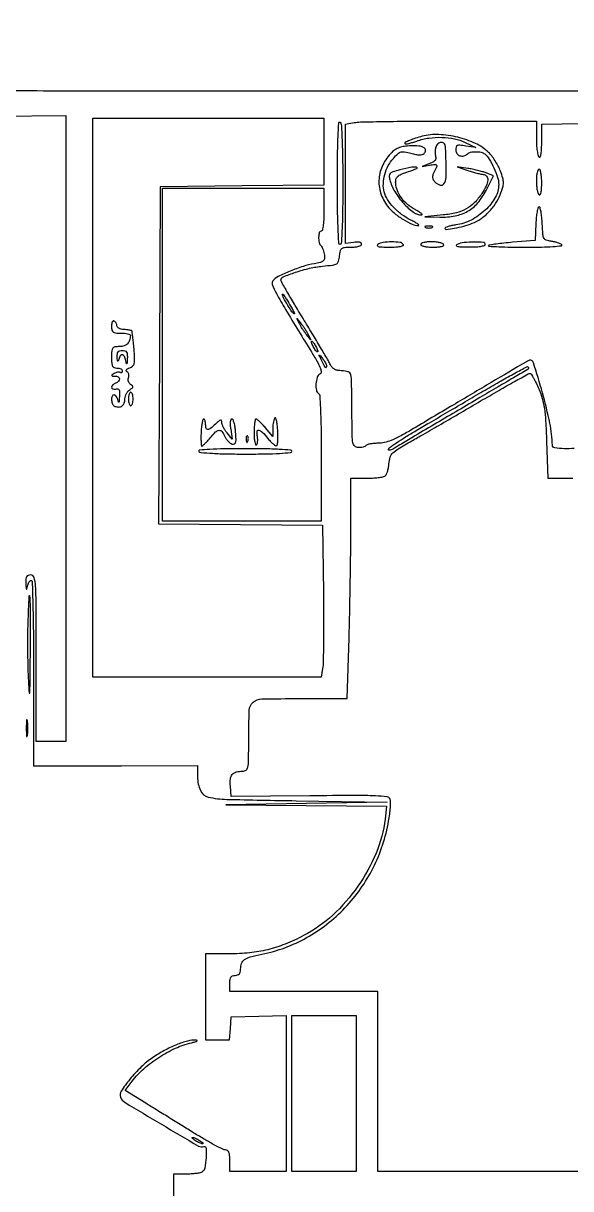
# Model space of a CAD drawing. Extents: x 41 to 982, y 323 to 1279.
# Drawn here: x 542.2 to 745.8, y 809.6 to 1243.3 of the extents above; entities that cross this region are included whole.
import ezdxf

# ---------------------------------------------------------------- set-up
doc = ezdxf.new("R2010")
doc.units = 0
doc.layers.get('0').update_dxf_attribs({"linetype": 'CONTINUOUS'})

msp = doc.modelspace()

# ---------------------------------------------------------------- linework, layer by layer
for points in [[(777.083333, 1218.252534, -0.00228), (739.572737, 1218.043418, -0.000254), (654, 1218, -0.000254), (568.427263, 1218.043418, -0.00228), (530.916667, 1218.252534, -0.000795)], [(532.428931, 1208.743055), (558, 1208.98611), (558, 1092.493055), (558, 976), (552.5, 976), (547, 976), (547, 1007, 0.000921), (546.962888, 1027.152692, 0.015187), (546.733871, 1033.875, 0.050245), (546.200383, 1037.082188, 0.338496), (545, 1038, 0.080876), (544.00197, 1037.837505, 0.183857), (543.420156, 1037.360773, 0.116792), (543.14782, 1036.442002, 0.024383), (543.136182, 1034.75, 0.004641), (543.216901, 1033.173612, 0.114822), (543.340365, 1032.75849, 0.674817), (543.48867, 1032.77851, 0.014773), (543.705733, 1033.75, -0.037644), (543.939971, 1034.611317, -0.051079), (544.285119, 1035.339062, -0.061974), (544.681695, 1035.840956, -0.197067), (545.069551, 1036, -0.405227), (545.47982, 1035.602169, -0.000954), (545.743258, 1026.480282, -0.004554), (545.938608, 1015.539991, -0.002186), (546, 1001.5), (546, 967), (548.25, 966.957021, 0.005008), (549.90471, 966.941991, 0.000104), (558.1375, 966.951398, 0.000243), (567.761613, 966.969086, 0.000164), (578.75, 966.998232), (607, 967.082421), (607, 962.73234, 0.105936), (608.061545, 957.778265, 0.232783), (610.971835, 955.370393, 0.052797), (617.832576, 954.485383, 0.002003), (643.669057, 954), (677.5, 953.5), (647.5, 952.977575), (617.5, 952.455151), (647.389291, 952.227575), (677.278582, 952), (676.705888, 947.164499, -0.068575), (673.414094, 934.527252, -0.054506), (666.639567, 922.146003, -0.054178), (657.295658, 911.445341, -0.065576), (646.407799, 903.774378, -0.025659), (639.556835, 900.619952, -0.034927), (633.080829, 898.542895, -0.034834), (626.365106, 897.383866, -0.025321), (618.789901, 897), (610, 897), (610, 881), (610, 865), (614.442502, 865), (618.885004, 865), (619.192502, 869.25), (619.5, 873.5), (629.75, 873.784983), (640, 874.069966), (640, 845.034983), (640, 816), (629.5, 816), (619, 816), (619, 820, 0.019555), (618.923871, 821.945768, 0.075238), (618.650553, 823.121525, 0.142858), (618.152706, 823.759832, 0.157433), (617.408847, 824, -0.117816), (616.382638, 824.245211, -0.00591), (613.300934, 825.853186, -0.009224), (609.666422, 827.891847, -0.006523), (605.658847, 830.308718, 0.000298), (601.203493, 833.071853, 0.000212), (596.208255, 836.162774, 0.000214), (591.440307, 839.107443, 0.000456), (587.752232, 841.378367), (580.004464, 846.139297), (582.640137, 849.594842, -0.049906), (586.955406, 854.214602, -0.036207), (592.573356, 858.461953, -0.036197), (598.74765, 861.855896, -0.049757), (604.734467, 863.911949, 0.012145), (606.091743, 864.266723, 0.065528), (606.789345, 864.570607, 0.562956), (606.790078, 864.772235, 0.126088), (606.375727, 864.899549, 0.079798), (603.303551, 864.554001, 0.028664), (599.124037, 863.129059, 0.027163), (594.573828, 860.985783, 0.026463), (590.241456, 858.344883, 0.042421), (586.016515, 854.892319, 0.029344), (581.841777, 850.340393, 0.023448), (578.540399, 845.875104, 0.243701), (578.293855, 843.67661, 0.166636), (579.90888, 841.746076, 0.002199), (593.524512, 833.5934, 0.001763), (607.380028, 825.445507, 0.227473), (609.310802, 825.289287, -0.508007), (610.184513, 824.724985, -0.03204), (610.160169, 821.141078, -0.028981), (609.661951, 817.294275, -0.205191), (608.634882, 815.765313, -0.096546), (607.920758, 815.478402, -0.015694), (606.438059, 815.241942, -0.0168), (604.651796, 815.075041, -0.014087), (602.75, 815.015313), (598, 815), (598, 806.926317, -0.037768)], [(747.083451, 1085.120139, -0.030165), (743.40225, 1084.994606, -0.029418), (739.811533, 1085.30071, -0.365663), (738.969124, 1086.25, 0.045194), (738.016582, 1094.494862, 0.016848), (735.253369, 1105.833454, 0.008192), (731.931123, 1117.002526, 0.449278), (730.143841, 1117.802372, 0.027507), (729.295141, 1117.361913, 0.000055), (716.228735, 1109.63876, 0.000409), (702.02, 1101.222622, 0.000301), (686.298601, 1091.880307, -0.010888), (682.142266, 1089.528046, -0.028119), (679.020413, 1088.069741, -0.038677), (676.455797, 1087.266659, -0.056598), (674.107618, 1087, 0.020153), (672.540717, 1086.93682, 0.027069), (671.133, 1086.74601, 0.026419), (670.021046, 1086.471924, 0.182673), (669.583653, 1086.135354, -0.144003), (669.221811, 1085.810764, -0.046322), (668.538073, 1085.559191, -0.041777), (667.684516, 1085.406969, -0.036155), (666.774636, 1085.388131, -0.174715), (665.479261, 1085.932016, -0.163495), (664.784989, 1087.193194, -0.04043), (664.507081, 1090.011635, -0.002451), (664.400353, 1098.502777, 0.001611), (664.2772, 1109.813443, 0.054331), (663.947851, 1112.484924, 0.251645), (662.950755, 1113.612025, 0.087993), (660.75, 1114.007802, -0.038609), (659.163475, 1114.134324, -0.080827), (657.990643, 1114.520468, -0.093741), (657.110991, 1115.212097, -0.067404), (656.421456, 1116.257802, 0.02026), (655.638153, 1117.73037, 0.001238), (653.112494, 1122.022707, 0.001843), (650.071548, 1127.11868, 0.001362), (646.671456, 1132.734391, -0.002252), (643.347841, 1138.245901, -0.003543), (640.548341, 1143.012327, -0.000955), (638.149105, 1147.182717, -0.132021), (638.003748, 1147.734391, -0.303577), (638.817156, 1148.937841, -0.015636), (643.440963, 1150.655553, -0.023753), (648.651842, 1152.136639, -0.033502), (653.414968, 1152.917287, 0.008313), (657.337174, 1153.358803, 0.103106), (658.746564, 1153.848189, 0.192844), (659.447822, 1154.770471, 0.043267), (659.813358, 1156.75, -0.030155), (660.116936, 1158.675027, -0.17713), (660.657717, 1159.523706, -0.1458), (661.679303, 1159.912073, -0.018434), (664.063358, 1160, 0.025583), (665.600958, 1160.078726, 0.043363), (666.866155, 1160.320714, 0.055444), (667.739752, 1160.676168, 0.275034), (668, 1161.113499, 0.244511), (667.782621, 1161.531443, 0.09802), (667.175304, 1161.79986, 0.061942), (666.223751, 1161.892466, 0.029763), (665, 1161.786692), (662, 1161.346386), (662, 1183.561902), (662, 1205.777418), (665.25, 1206.362006, -0.03921), (667.583567, 1206.595179, -0.001271), (677.01875, 1206.771357, -0.002436), (688.157675, 1206.896759, -0.001689), (700.75, 1206.934632), (733, 1206.92267), (733, 1200.520352, 0.014561), (733.072753, 1198.02273, 0.020815), (733.29375, 1195.817167, 0.017404), (733.607338, 1194.056864, 0.204304), (734, 1193.5, 0.466013), (734.422014, 1193.639198, 0.052434), (734.735143, 1194.747991, 0.031251), (734.938996, 1196.628454, 0.011376), (735, 1199.309338), (735, 1205.73671), (765.25, 1206.237772, -0.004093)], [(821.5, 816), (674, 816), (674, 849.5), (674, 883), (646.5, 883), (619, 883), (619, 886, -0.030703), (619.092253, 887.500917, -0.116834), (619.416667, 888.375, -0.166173), (620.024683, 888.840542, -0.081208), (621, 889, 0.07417), (621.906439, 889.135206, 0.136902), (622.529705, 889.533164, 0.125005), (622.891955, 890.226084, 0.056607), (623.015313, 891.25, -0.077509), (623.375797, 893.46246, -0.161071), (624.402099, 894.853563, -0.090078), (626.510763, 895.836261, -0.014489), (630.949127, 896.863568, 0.07864), (647.566483, 903.031964, 0.074563), (661.8113, 914.115874, 0.073646), (672.317279, 929.030592, 0.073692), (678.046728, 946.346932, 0.011556), (678.44788, 949.013779, 0.01433), (678.692281, 951.511652, 0.012667), (678.783266, 953.599922, 0.096452), (678.61361, 954.564533, 0.279164), (677.466505, 955.454664, 0.018469), (673.12209, 955.796494, 0.011623), (665.528227, 955.935788, 0.001395), (648.759602, 955.806765), (619.5, 955.5), (619.180799, 959.398214, -0.047295), (619.215333, 962.092184, -0.145572), (619.911907, 963.756174, -0.160193), (621.353963, 964.675501, -0.060838), (623.75, 964.984687, 0.161702), (625.020098, 965.41609, 0.183115), (625.701178, 966.501185, 0.046377), (625.962136, 968.962893, 0.002928), (626.013655, 976.25, -0.009436), (626.244243, 987.728698, -0.21268), (627.675458, 990.631473, -0.169438), (630.917015, 991.843917, -0.005558), (644.957116, 992), (662.680969, 992), (663.340485, 1014.661607, 0.001932), (663.59319, 1024.675413, 0.00132), (663.806267, 1036.05327, 0.001331), (663.953512, 1047.022212, 0.00269), (664, 1055.661607), (664, 1074), (669.75, 1074.015313, 0.011907), (672.037782, 1074.075898, 0.014861), (674.156242, 1074.245754, 0.013117), (675.90723, 1074.485293, 0.101422), (676.675504, 1074.778289, 0.140979), (677.15077, 1075.315612, 0.032742), (677.601025, 1076.447451, 0.031264), (677.964902, 1077.868665, 0.026207), (678.175504, 1079.410633, -0.054611), (678.643343, 1081.811474, -0.121353), (679.599943, 1083.396197, -0.061478), (681.589541, 1084.951137, -0.006619), (686.649249, 1087.897657, 0.002214), (690.926918, 1090.338548, 0.000634), (697.53453, 1094.158999, 0.000638), (704.978254, 1098.488198, 0.000678), (712.261898, 1102.75, -0.002079), (719.01999, 1106.67891, -0.003278), (724.856083, 1109.988653, -0.000846), (729.968833, 1112.832711, -0.127565), (730.612649, 1112.998607, -0.253368), (731.067026, 1112.75164, -0.013677), (731.950127, 1111.30897, -0.018629), (732.928153, 1109.451654, -0.012256), (733.9197, 1107.248607, -0.029189), (735.203702, 1103.619333, -0.033981), (735.979813, 1100.043869, -0.022689), (736.449719, 1095.381312, -0.005703), (736.783182, 1087.75), (737.226964, 1074), (746.613482, 1074)], [(363.632146, 358.296486, -0.000003), (387.137262, 358.011416, -0.000003), (410.848386, 357.723519, -0.000006)], [(694.313129, 762.195138, 0.00007), (635.564083, 762.346129, 0.000053), (576.627192, 762.483059, 0.303469)]]:
    msp.add_lwpolyline(points, format="xyb")
for points in [[(654, 1195.514452), (654, 1183.028904), (623.540999, 1182.764452), (593.081998, 1182.5), (592.790999, 1119.763899), (592.5, 1057.027797), (623, 1056.763899), (653.5, 1056.5), (653.790802, 1031.5, -0.002314), (653.859537, 1021.686581, -0.003207), (653.82401, 1012.889063, -0.002), (653.717128, 1005.494265, -0.040015), (653.495489, 1003.25), (652.909374, 1000), (610.454687, 1000), (568, 1000), (568, 1104), (568, 1208), (611, 1208), (654, 1208)], [(661, 1183.440983, -0.003177), (660.939083, 1173.854248, -0.007956), (660.73886, 1166.860246, -0.003267), (660.461615, 1161.435763, -0.397442), (660, 1161, -0.397967), (659.537498, 1161.437394, -0.003112), (659.260842, 1167.014754, -0.007752), (659.060812, 1174.19863, -0.003084), (659, 1184.059017, -0.002888), (659.058059, 1194.110145, -0.008245), (659.254141, 1201.10072, -0.004452), (659.52992, 1206.256798, -0.566613), (660, 1206.5, -0.245082), (660.448416, 1205.746013, -0.003126), (660.731975, 1200.032861, -0.007452), (660.93635, 1192.847671, -0.003383)], [(690.5, 1201.263322, 0.017017), (688.019493, 1200.546795, 0.023236), (685.843882, 1199.723657, 0.020097), (684.212684, 1198.939008, 0.504089), (684.149593, 1198.517074, 0.242716), (684.488279, 1198.408892, 0.013384), (685.614895, 1198.630024, 0.018273), (686.989211, 1198.991396, 0.012124), (688.538281, 1199.50116, -0.050579), (692.987922, 1200.59521, -0.041908), (697.861384, 1200.869648, -0.042921), (702.565361, 1200.334386, -0.063241), (706.5, 1199.006846), (710.5, 1197.06614), (706.75, 1197.644361, 0.014256), (704.58574, 1197.915164, 0.121608), (703.625573, 1197.773919, 0.232912), (703.151677, 1197.239067, 0.066945), (703, 1196.111291, 0.168492), (703.43941, 1194.844364, 0.147796), (704.592429, 1194.039132, 0.13703), (706.070511, 1193.974351, 0.140115), (707.353704, 1194.687038, -0.1449), (708.545717, 1195.33453, -0.052309), (710.482841, 1195.539231, -0.052167), (712.464604, 1195.333425, -0.117253), (713.823088, 1194.691955, -0.089418), (715.47391, 1192.801514, -0.028394), (717.217238, 1189.474866, -0.028758), (718.583289, 1185.936387, -0.078226), (718.996262, 1183.289838, -0.130905), (717.720946, 1178.527827, -0.073396), (713.981792, 1173.793893, -0.069291), (708.745619, 1170.076434, -0.086637), (703.071507, 1168.282765, 0.017268), (701.511088, 1168.018338, 0.027126), (700.196005, 1167.673232, 0.02547), (699.213679, 1167.30146, 0.297886), (699, 1166.974628, 0.453474), (699.487172, 1166.547933, 0.013176), (702.53562, 1167.035236, 0.020996), (705.964338, 1167.826658, 0.023626), (709.179609, 1168.878187, 0.062074), (712.337986, 1170.551933, 0.046718), (715.335332, 1173.100575, 0.046136), (717.847543, 1176.203686, 0.055943), (719.564011, 1179.528438, 0.016899), (720.50822, 1182.275953, 0.072897), (720.768512, 1183.978795, 0.074645), (720.525942, 1185.665107, 0.018235), (719.618106, 1188.329917, 0.029253), (718.785578, 1190.177782, 0.020652), (717.647646, 1192.151079, 0.020923), (716.398328, 1193.953038, 0.040652), (715.232248, 1195.257819, 0.080784), (710.332368, 1198.602792, 0.049933), (703.73799, 1200.920594, 0.049426), (696.710553, 1201.906887, 0.072085)], [(679.194974, 1195.248802, 0.084037), (675.901768, 1190.692267, 0.095462), (674.477695, 1185.50236, 0.096036), (675.087261, 1180.179897, 0.08614), (677.642148, 1175.240769, 0.059934), (679.94709, 1172.858744, 0.030734), (683.33278, 1170.438252, 0.029444), (686.805244, 1168.539668, 0.110974), (689.210162, 1168.000789, 0.615292), (689.307048, 1168.192943, 0.079296), (688.873156, 1168.619072, 0.028374), (687.797921, 1169.295258, 0.011254), (686.251645, 1170.104477, -0.04556), (682.882091, 1172.173571, -0.043523), (679.886625, 1174.847472, -0.046303), (677.604566, 1177.772584, -0.081198), (676.38965, 1180.583645, -0.074547), (676.089752, 1183.662932, -0.053911), (676.638064, 1187.072494, -0.052969), (677.922224, 1190.354045, -0.06475), (679.803609, 1193.056435, -0.022146), (681.517473, 1194.782778, -0.117157), (682.671619, 1195.430622, -0.116875), (683.995182, 1195.490948, -0.021993), (686.369892, 1194.932104, 0.020523), (688.124007, 1194.513865, 0.043176), (689.515467, 1194.364796, 0.058632), (690.56124, 1194.466242, 0.143872), (691.23276, 1194.83276, 0.189088), (691.756516, 1196.032449, 0.27953), (691.21389, 1197.008775, 0.107984), (689.326991, 1197.599173, 0.030729), (686.238454, 1197.681563, 0.025917), (683.900083, 1197.478571, 0.048575), (682.056105, 1197.036124, 0.056941), (680.537108, 1196.309243, 0.054356)], [(695.544713, 1197.140877, 0.044584), (695.361925, 1196.316591, 0.032224), (695.301052, 1195.376855, 0.032783), (695.360412, 1194.468868, 0.058964), (695.543829, 1193.746379, -0.134943), (695.617408, 1192.999061, -0.133131), (695.299554, 1192.31474, -0.089056), (694.543311, 1191.685974, -0.03504), (693.316504, 1191.099519), (690.5, 1189.988036), (693.25, 1190.51307, -0.020995), (695.20477, 1190.801846, -0.289056), (695.81889, 1190.499043, -0.248747), (695.864536, 1189.767776, -0.016536), (694.902379, 1187.817594, 0.043376), (694.436444, 1186.729835, 0.109372), (694.350809, 1185.877404, 0.115673), (694.633583, 1185.098094, 0.051796), (695.324838, 1184.246591, 0.119379), (697.252892, 1183.070412, 0.338896), (698.644551, 1183.56797, 0.129766), (699.428102, 1185.965744, 0.023797), (699.475917, 1190.667134, 0.001653), (699.235348, 1196.571841, 0.045313), (699.026939, 1198.11097, 0.216366), (698.534955, 1198.75638, 0.123959), (697.567388, 1199, 0.115575), (696.975621, 1198.861361, 0.070876), (696.382274, 1198.453883, 0.064964), (695.877303, 1197.851629, 0.065264)], [(682.18091, 1188.723252, 0.013611), (679.617745, 1188.033808, 0.122734), (678.625607, 1187.446847, 0.20983), (678.290265, 1186.603986, 0.051655), (678.500398, 1185.093343, 0.075454), (680.309696, 1180.717357, 0.049186), (683.584475, 1176.327901, 0.05017), (687.312053, 1172.983459, 0.169367), (690.397883, 1172.044196, 0.584369), (690.492948, 1172.229951, 0.081196), (690.118656, 1172.634389, 0.031267), (689.208773, 1173.256256, 0.012703), (687.899668, 1173.991302, -0.053425), (685.072887, 1175.896148, -0.059293), (682.823239, 1178.298243, -0.063305), (681.317094, 1181.005152, -0.078781), (680.678045, 1183.809247, -0.071858), (680.79358, 1185.313898, -0.15555), (681.372576, 1186.304964, -0.088447), (682.667483, 1187.111408, -0.013871), (685.5, 1188.154441, 0.018579), (688.506972, 1189.293964, 0.749403), (688.454772, 1189.746544, 0.093295), (686.646766, 1189.717025, 0.008291)], [(707.5, 1188.517171, 0.010376), (709.15977, 1187.98959, 0.010394), (710.839063, 1187.531647, 0.010268), (712.319599, 1187.192937, 0.040142), (713.25, 1187.076852, -0.222292), (714.489303, 1186.429515, -0.18259), (714.921679, 1184.984633, -0.093942), (714.330231, 1182.741188, -0.038139), (712.75, 1179.989831, -0.043593), (709.915067, 1176.517728, -0.073354), (706.931548, 1174.237836, -0.068261), (703.263002, 1172.816015, -0.033004), (698.287967, 1171.97507), (691.5, 1171.28395), (697.092716, 1171.141975, 0.055041), (702.780094, 1171.624223, 0.082076), (707.445412, 1173.371458, 0.083973), (711.226487, 1176.490104, 0.060402), (714.290289, 1181.037364), (717.080578, 1186.5), (714.290289, 1187.619572, 0.023493), (712.938142, 1188.089671, 0.010912), (711.144647, 1188.577927, 0.010783), (709.235508, 1189.009679, 0.01478), (707.5, 1189.309892), (703.5, 1189.880639)], [(733, 1184.559017, 0.02093), (733.073113, 1182.813184, 0.027868), (733.29375, 1181.241025, 0.027581), (733.611109, 1179.999702, 0.179846), (734, 1179.5, 0.420328), (734.411625, 1179.601709, 0.077973), (734.731124, 1180.408386, 0.040398), (734.937793, 1181.867237, 0.014995), (735, 1183.940983, 0.018609), (734.927803, 1185.880175, 0.03019), (734.70625, 1187.513914, 0.030871), (734.389965, 1188.717994, 0.323693), (734, 1189, 0.308946), (733.611648, 1188.73472, 0.037703), (733.29375, 1187.695461, 0.03416), (733.072294, 1186.261135, 0.021227)], [(654, 1174, -0.010616), (653.932089, 1170.801826, -0.020476), (653.71875, 1168.25, -0.01702), (653.413821, 1166.340974, -0.358912), (653, 1166, 0.336854), (652.277263, 1165.450764, 0.063976), (652.025331, 1163.705415, 0.058263), (652.224435, 1161.737214, 0.138023), (652.913541, 1160.45, -0.076771), (653.288146, 1159.916975, -0.027049), (653.657564, 1159.055897, -0.026104), (653.967504, 1158.05034, -0.027748), (654.163541, 1157.038159, -0.062125), (654.179645, 1155.666096, -0.19333), (653.74921, 1154.867409, -0.115082), (652.709994, 1154.345539, -0.016176), (650.343834, 1153.856324, 0.036105), (646.28594, 1152.847314, 0.018943), (641.40448, 1151.04455, 0.015836), (636.930087, 1149.028547, 0.106166), (635.024601, 1147.529643, 0.273671), (634.78764, 1146.046814, 0.029619), (636.309537, 1142.771863, 0.012442), (639.719755, 1136.803666, 0.000956), (649.315665, 1121.008049, -0.006922), (651.663513, 1117.037299, -0.03996), (652.702188, 1114.832528, -0.097962), (652.924087, 1113.500613, -0.263447), (652.443349, 1112.708359, 0.193869), (651.465576, 1111.493293, 0.058364), (651.037394, 1109.113554, 0.058607), (651.170417, 1106.725764, 0.214316), (652, 1105.5, -0.245781), (652.450264, 1104.740629, -0.002917), (652.732744, 1098.782385, -0.007168), (652.936628, 1091.289786, -0.003217), (653, 1081.440983), (653, 1058), (623.5, 1058), (594, 1058), (594, 1120), (594, 1182), (624, 1182), (654, 1182)], [(732.797717, 1168.75), (732.5, 1162.5), (724.140608, 1161.807275, 0.005664), (720.896848, 1161.501437, 0.008486), (718.073089, 1161.154339, 0.004273), (715.703703, 1160.801511, 0.158566), (715.223942, 1160.557275, 0.650332), (715.310642, 1160.332287, 0.002357), (719.050575, 1160.1637, 0.006443), (723.562101, 1160.039838, 0.003641), (729.033333, 1160, 0.004938), (734.937929, 1160.058309, 0.012236), (739.259409, 1160.249531, 0.010423), (742.313063, 1160.523677, 0.634006), (742.45, 1160.923053, 0.090477), (741.886521, 1161.300781, 0.025906), (740.897812, 1161.671, 0.025167), (739.718158, 1161.97997, 0.024326), (738.5, 1162.173053, -0.051359), (736.701659, 1162.558579, -0.200685), (735.857645, 1163.283912, -0.097006), (735.454895, 1164.731461, -0.00759), (735.202283, 1168.75, 0.013559), (735.022932, 1171.145956, 0.022056), (734.726304, 1173.164062, 0.017811), (734.370044, 1174.715903, 0.339599), (734, 1175, 0.339599), (733.629956, 1174.715903, 0.017811), (733.273696, 1173.164062, 0.022056), (732.977068, 1171.145956, 0.013559)], [(691.75, 1167.337719, 0.057986), (692.320008, 1167.181385, 0.037979), (693, 1167.12966, 0.037979), (693.679992, 1167.181385, 0.057986), (694.25, 1167.337719, 0.174857), (694.459382, 1167.525001, 0.447206), (694.398438, 1167.693942, 0.078554), (693.89144, 1167.810911, 0.017491), (693, 1167.842105, 0.017491), (692.10856, 1167.810911, 0.078554), (691.601562, 1167.693942, 0.447206), (691.540618, 1167.525001, 0.174857)], [(674, 1161, 0.33709), (673.850651, 1160.586764, 0.266741), (674.210789, 1160.253939, 0.047117), (675.631482, 1160.067486, 0.008424), (678.309017, 1160.015313, 0.01272), (680.717528, 1160.070244, 0.03482), (682.407068, 1160.27029, 0.062598), (683.375703, 1160.583239, 0.448626), (683.5, 1161, 0.22797), (682.297002, 1161.76929, 0.030175), (679.194553, 1161.956691, 0.034084), (675.990884, 1161.73805, 0.109801)], [(690, 1161, 0.312055), (690.268743, 1160.61133, 0.036254), (691.339211, 1160.29375, 0.033326), (692.811621, 1160.072272, 0.020671), (694.559017, 1160, 0.016966), (696.410761, 1160.062852, 0.045191), (697.715335, 1160.270946, 0.091154), (698.416353, 1160.592706, 0.397171), (698.5, 1161, 0.17067), (698.01959, 1161.387806, 0.031293), (696.90585, 1161.70625, 0.030444), (695.49521, 1161.92675, 0.023552), (693.940983, 1162, 0.023957), (692.43068, 1161.927595, 0.038191), (691.157664, 1161.70625, 0.044731), (690.248983, 1161.38696, 0.293924)], [(703.5, 1161, 0.263427), (703.222304, 1160.634548, 0.390762), (703.438163, 1160.325963, 0.044187), (704.877794, 1160.142071, 0.006872), (707.75, 1160.070285, 0.014278), (710.199419, 1160.112685, 0.025458), (712.205071, 1160.307374, 0.024132), (713.688893, 1160.60187, 0.344374), (714, 1161, 0.389467), (713.306647, 1161.755112, 0.021309), (709.802468, 1161.904522, 0.028691), (706.097217, 1161.691734, 0.07291)], [(641.925983, 1137.5, -0.00821), (642.705289, 1136.05714, -0.048734), (643.023979, 1135.2625, -0.684224), (642.897756, 1135.165606, -0.083178), (642.509808, 1135.5, -0.034175), (641.030503, 1137.549914, -0.0153), (639.359878, 1140.426329, -0.030722), (638.473044, 1142.338986, -0.822129), (638.725718, 1142.5, -0.041111), (639.226335, 1141.880673, -0.007067), (640.059408, 1140.61875, -0.007656), (640.996094, 1139.104735, -0.006772)], [(575, 1130.559017, 0.047879), (575.134948, 1129.152979, 0.189237), (575.591928, 1128.432787, 0.137302), (576.521198, 1128.084674, 0.021386), (578.5, 1128, -0.024781), (579.841255, 1127.933484, -0.039386), (580.971875, 1127.730275, -0.046808), (581.775682, 1127.43676, -0.289487), (582, 1127.081787, -0.077589), (581.728585, 1125.343259, -0.12026), (580.939634, 1124.05386, -0.119757), (579.64258, 1123.269401, -0.07654), (577.893011, 1123, 0.037324), (576.201409, 1122.873548, 0.201515), (575.430813, 1122.404339, 0.141697), (575.076299, 1121.416745, 0.015781), (575, 1119, 0.017388), (575.074821, 1116.849164, 0.098846), (575.375, 1115.75, 0.184152), (575.978414, 1115.195784, 0.094959), (577, 1115, -0.050979), (577.765275, 1114.92177, -0.070927), (578.4125, 1114.688914, -0.09101), (578.847664, 1114.345219, -0.182172), (579, 1113.940983, -0.080793), (578.940182, 1113.573209, -0.15914), (578.765662, 1113.337881, -0.183592), (578.505986, 1113.27049, -0.111548), (578.202254, 1113.375, 0.131214), (577.79244, 1113.498472, 0.054724), (577.212247, 1113.453336, 0.049042), (576.56691, 1113.26428, 0.045296), (575.952254, 1112.94933, 0.013443), (575.182236, 1112.432717, 0.326284), (575.104983, 1112.201298, 0.310059), (575.302549, 1112.047687, 0.012704), (576.25, 1112.015313, -0.115372), (577.442654, 1111.725372, -0.257648), (577.951729, 1110.978474, -0.228742), (577.613712, 1110.068931, -0.100038), (576.5, 1109.361626, 0.091112), (575.428711, 1108.707567, 0.205452), (575.035134, 1107.862095, 0.325005), (575.433442, 1107.277459, 0.137434), (576.434423, 1107.206163, -0.076835), (577.348163, 1107.250681, -0.273793), (577.799652, 1106.915106, -0.104138), (577.964155, 1106.057914, -0.008397), (577.883999, 1103.75, -0.005718), (577.812001, 1102.607705, -0.197309), (577.693656, 1102.37122, -0.541772), (577.550633, 1102.4117, -0.01159), (577.310674, 1103.25, 0.046657), (577.067143, 1103.919531, 0.05682), (576.715479, 1104.485938, 0.067019), (576.31495, 1104.872626, 0.159836), (575.926676, 1105, 0.321822), (575.202167, 1104.479798, 0.100684), (575.026125, 1103.075234, 0.085144), (575.410963, 1101.541782, 0.203397), (576.25, 1100.754296, 0.095339), (577.742077, 1100.509997, 0.153695), (578.949007, 1100.927201, 0.148071), (579.728768, 1101.976753, 0.086456), (580, 1103.533643, -0.06584), (580.129861, 1104.515552, -0.053189), (580.514063, 1105.508292, -0.054843), (581.080243, 1106.362903, -0.086097), (581.75, 1106.932014, 0.025425), (582.64242, 1107.52105, 0.19147), (582.905181, 1107.941847, 0.253571), (582.770043, 1108.354001, 0.043981), (582.104283, 1108.880779, -0.09231), (581.616525, 1109.349568, -0.078192), (581.295408, 1109.989537, -0.078026), (581.185888, 1110.698525, -0.091235), (581.310609, 1111.36705, 0.073581), (581.456042, 1112.018912, 0.075248), (581.404659, 1112.679743, 0.081817), (581.170384, 1113.24793, 0.116237), (580.785357, 1113.632657, -0.144814), (580.474628, 1113.980155, -0.261718), (580.500549, 1114.349903, -0.126026), (580.919911, 1114.731378, -0.033283), (581.753849, 1115.104646, 0.097766), (582.873298, 1115.789794, 0.151869), (583.436524, 1116.761678, 0.067164), (583.588584, 1118.453043, 0.008234), (583.361847, 1122.169603, 0.005063), (583.14797, 1124.606952, 0.007679), (582.908039, 1126.720991, 0.003514), (582.664907, 1128.505685, 0.162142), (582.50195, 1128.831383, 0.139292), (582.226829, 1128.984768, 0.014101), (581.485912, 1129.137733, 0.016795), (580.574857, 1129.2678, 0.012617), (579.565628, 1129.351745, -0.044176), (578.584109, 1129.496122, -0.061792), (577.754443, 1129.806301, -0.078868), (577.191226, 1130.224424, -0.196), (577.000706, 1130.690983, 0.07334), (576.926461, 1131.192366, 0.053012), (576.706457, 1131.713662, 0.053147), (576.382667, 1132.175485, 0.075029), (576, 1132.5, 0.253782), (575.615199, 1132.521766, 0.1651), (575.287316, 1132.205217, 0.083483), (575.068671, 1131.520664, 0.035659)], [(648.128441, 1127.5), (649.110332, 1125.5), (647.481892, 1127.5, -0.015847), (646.786721, 1128.411306, -0.010446), (646.043375, 1129.5, -0.010515), (645.364094, 1130.590339, -0.019941), (644.871559, 1131.5), (643.889668, 1133.5), (645.518108, 1131.5, -0.015847), (646.213279, 1130.588694, -0.010446), (646.956625, 1129.5, -0.010515), (647.635906, 1128.409661, -0.019941)], [(651, 1123, -0.018363), (651.375169, 1122.232522, -0.03505), (651.609072, 1121.5875, -0.048507), (651.692263, 1121.132581, -0.439016), (651.570368, 1121, -0.205392), (651.316932, 1121.108693, -0.023718), (650.902822, 1121.5875, -0.025446), (650.446431, 1122.233921, -0.018122), (650, 1123, -0.018363), (649.624831, 1123.767478, -0.03505), (649.390928, 1124.4125, -0.048507), (649.307737, 1124.867419, -0.439016), (649.429632, 1125, -0.205392), (649.683068, 1124.891307, -0.023718), (650.097178, 1124.4125, -0.025446), (650.553569, 1123.766079, -0.018122)], [(580.863818, 1118.535714, -0.003414), (580.780614, 1116.926455, -0.143153), (580.665557, 1116.604126, -0.644631), (580.529217, 1116.631994, -0.008429), (580.294267, 1117.75, 0.058174), (579.794799, 1119.328261, 0.244305), (579.039044, 1119.92561, 0.309611), (578.267574, 1119.589512, 0.076101), (577.689326, 1118.25, -0.027453), (577.477535, 1117.589975, -0.594622), (577.317107, 1117.568595, -0.138344), (577.186462, 1117.920556, -0.008693), (577.116001, 1119.035714, -0.041002), (577.160521, 1120.263543, -0.130939), (577.46102, 1121.018964, -0.161743), (578.051708, 1121.432769, -0.072724), (579, 1121.571429, -0.078013), (579.986443, 1121.416575, -0.179066), (580.569035, 1120.958987, -0.121515), (580.846654, 1120.088658, -0.027948)], [(655, 1115.642204, -0.161007), (654.854728, 1115.202762, -0.489146), (654.586824, 1115.196761, -0.053694), (654.055586, 1116.014628, -0.006075), (653.080288, 1118, -0.001053), (652.280547, 1119.688401, -0.260205), (652.291678, 1119.849775, -0.508695), (652.39989, 1119.85537, -0.001461), (653.444834, 1118.55887, -0.022242), (654.040098, 1117.744118, -0.024166), (654.54317, 1116.901384, -0.024594), (654.900605, 1116.14347, -0.098188)], [(729.916667, 1114.650442, -0.040471), (729.5657, 1114.401396, -0.000108), (724.481771, 1111.381337, -0.000666), (718.738784, 1107.98179, -0.000416), (712, 1104.012446, 0.000115), (695.980836, 1094.589668, 0.00073), (687.860325, 1089.794537, 0.001259), (682.923878, 1086.853034, 0.00669), (680.25, 1085.201578, -0.02973), (679.386205, 1084.721558, -0.062918), (678.660938, 1084.479518, -0.12181), (678.188515, 1084.50126, -0.33205), (678, 1084.753828, -0.242756), (678.291755, 1085.319338, -0.004902), (681.010937, 1087.213336, -0.010436), (684.321272, 1089.371391, -0.006681), (688.25, 1091.745047, 0.000118), (693.257346, 1094.681367, 0.000049), (700.029788, 1098.655786, 0.000048), (707.28919, 1102.917877, 0.000062), (713.95779, 1106.835086, -0.003282), (719.917527, 1110.284483, -0.005394), (725.009649, 1113.114925, -0.001206), (729.471476, 1115.518481, -0.330587), (729.874456, 1115.458877, -0.083439), (730.018129, 1115.257163, -0.100397), (730.076142, 1115.032112, -0.110725), (730.039953, 1114.819231, -0.121548)], [(581.25, 1103.5, 0.033246), (581.313744, 1102.542375, 0.050979), (581.507031, 1101.734375, 0.066043), (581.789117, 1101.177076, 0.247457), (582.125, 1101, 0.247457), (582.460883, 1101.177076, 0.066043), (582.742969, 1101.734375, 0.050979), (582.936256, 1102.542375, 0.033246), (583, 1103.5, 0.033246), (582.936256, 1104.457625, 0.050979), (582.742969, 1105.265625, 0.066043), (582.460883, 1105.822924, 0.247457), (582.125, 1106, 0.247457), (581.789117, 1105.822924, 0.066043), (581.507031, 1105.265625, 0.050979), (581.313744, 1104.457625, 0.033246)], [(608.289144, 1090.999632, 0.009845), (608.246081, 1089.082635, 0.016402), (608.294567, 1087.468642, 0.010344), (608.402327, 1086.181414, 0.384011), (608.603704, 1086, 0.187094), (608.912806, 1086.119858, 0.009338), (609.716302, 1086.88125, 0.013972), (610.648109, 1087.85055, 0.009558), (611.653454, 1089, -0.0234), (613.709013, 1091.222938, -0.169494), (615.005502, 1091.83633, -0.262169), (616.069875, 1091.377912, -0.056006), (617.143337, 1089.584754, 0.043978), (617.684741, 1088.629061, 0.040431), (618.398792, 1087.753501, 0.042906), (619.168856, 1087.077999, 0.094711), (619.871898, 1086.742321, 0.155435), (620.672543, 1086.783834, 0.236278), (621.136468, 1087.285285, 0.07867), (621.290218, 1088.504093, 0.009976), (621.153487, 1091.157567, 0.019998), (620.945837, 1093.013409, 0.031602), (620.604927, 1094.577535, 0.032914), (620.195204, 1095.722727, 0.298796), (619.772644, 1096, 0.297003), (619.385828, 1095.748, 0.074203), (619.17632, 1094.984592, 0.047446), (619.146874, 1093.801717, 0.021095), (619.32158, 1092.25), (619.904845, 1088.5), (617.952423, 1090.860784, -0.029079), (617.205198, 1091.879488, -0.028272), (616.573524, 1092.987375, -0.029467), (616.132324, 1094.022979, -0.086169), (616, 1094.785098, 0.099476), (615.87119, 1095.426133, 0.374182), (615.532271, 1095.593244, 0.112276), (614.906007, 1095.265904, 0.012236), (613.685549, 1094.174314, -0.017399), (611.778318, 1092.503588, -0.160697), (610.766517, 1092.115877, -0.355805), (610.183101, 1092.547011, -0.06276), (610, 1094, 0.035684), (609.945265, 1094.765968, 0.054092), (609.779688, 1095.412392, 0.070752), (609.537516, 1095.855579, 0.23676), (609.25, 1095.999632, 0.338178), (608.944929, 1095.766414, 0.01901), (608.658373, 1094.53073, 0.022868), (608.424057, 1092.916264, 0.014064)], [(635.75, 1096.425372, 0.119673), (635.457829, 1095.939516, 0.025926), (635.21241, 1094.983807, 0.025637), (635.038498, 1093.819375, 0.022072), (634.973099, 1092.583333), (634.946198, 1089.5), (632.223099, 1092.759015, 0.012735), (631.125362, 1094.006788, 0.017898), (630.079598, 1095.058046, 0.014273), (629.173902, 1095.858321, 0.178654), (628.75, 1096.009015, 0.347002), (628.454723, 1095.770225, 0.018965), (628.220312, 1094.516562, 0.022808), (628.05405, 1092.881091, 0.013927), (628, 1090.940983, 0.016149), (628.061498, 1089.037398, 0.031142), (628.254355, 1087.525253, 0.041334), (628.531005, 1086.532359, 0.473842), (628.865891, 1086.417116, 0.174824), (629.16624, 1086.795388, 0.0501), (629.335701, 1087.536451, 0.043863), (629.370306, 1088.470717, 0.034573), (629.249313, 1089.476133, -0.062557), (629.128129, 1091.369098, -0.449264), (629.764891, 1091.868715, -0.158704), (631.024974, 1091.190155, -0.018536), (633.173061, 1088.765409, 0.019963), (634.243441, 1087.564094, 0.03326), (635.246863, 1086.654199, 0.036975), (636.074982, 1086.092329, 0.339072), (636.479155, 1086.145822, 0.170947), (636.714208, 1086.636448, 0.013048), (636.83632, 1088.121169, 0.016746), (636.877264, 1089.942419, 0.01194), (636.806094, 1091.981467, 0.014337), (636.635658, 1093.925686, 0.029311), (636.369603, 1095.432941, 0.043588), (636.059571, 1096.367109, 0.531592)], [(625.078947, 1088.416667, 0.018894), (625.137993, 1087.670344, 0.168741), (625.279315, 1087.37858, 0.470617), (625.461564, 1087.395823, 0.054073), (625.683114, 1087.8125, 0.051402), (625.839148, 1088.359369, 0.05415), (625.876576, 1088.916927, 0.060344), (625.797407, 1089.402231, 0.126455), (625.604167, 1089.729167, 0.296942), (625.385309, 1089.77538, 0.208169), (625.200665, 1089.592839, 0.077125), (625.089945, 1089.112848, 0.028489)], [(607.5, 1084, 0.239746), (608.215078, 1083.564907, 0.004779), (612.588523, 1083.273878, 0.009511), (618.082264, 1083.065743, 0.004711), (625.059017, 1083, 0.004347), (632.210903, 1083.062185, 0.010393), (637.514754, 1083.264757, 0.005347), (641.583502, 1083.548618, 0.390872), (642, 1084, 0.391836), (641.580793, 1084.452796, 0.005028), (637.360246, 1084.735762, 0.010048), (631.866423, 1084.937997, 0.004175), (624.440983, 1085, 0.003835), (616.826639, 1084.941602, 0.010906), (611.525081, 1084.744562, 0.007665), (607.731187, 1084.462196, 0.557637)], [(543.860624, 1020.25, 0.00682), (543.762909, 1015.339015, 0.003934), (543.772447, 1009.426562, 0.00393), (543.875404, 1003.490401, 0.006571), (544.066854, 998.5, 0.007229), (544.359855, 994.063245, 0.927652), (544.556798, 994.064304, 0.014565), (544.701818, 997.640811, 0.000744), (544.816854, 1009.25, 0.00183), (544.888705, 1024.344177, 0.021957), (544.63957, 1030.160709, 0.932558), (544.288564, 1030.154761, 0.004822)], [(543.299664, 981, 0.006336), (543.324637, 979.02938, 0.03126), (543.422038, 977.923437, 0.664672), (543.564074, 977.887591, 0.124239), (543.716254, 978.25, 0.023547), (543.846019, 979.502218, 0.014044), (543.888098, 981, 0.014044), (543.846019, 982.497782, 0.023547), (543.716254, 983.75, 0.124239), (543.564074, 984.112409, 0.664672), (543.422038, 984.076563, 0.03126), (543.324637, 982.97062, 0.006336)], [(609, 826.429632, -0.439016), (608.867419, 826.307737, -0.048507), (608.4125, 826.390928, -0.03505), (607.767478, 826.624831, -0.018363), (607, 827, -0.018122), (606.233921, 827.446431, -0.025446), (605.5875, 827.902822, -0.023718), (605.108693, 828.316932, -0.205392), (605, 828.570368, -0.439016), (605.132581, 828.692263, -0.048507), (605.5875, 828.609072, -0.03505), (606.232522, 828.375169, -0.018363), (607, 828, -0.018122), (607.766079, 827.553569, -0.025446), (608.4125, 827.097178, -0.023718), (608.891307, 826.683068, -0.205392)]]:
    msp.add_lwpolyline(points, format="xyb", close=True)
msp.add_lwpolyline([(666, 845), (666, 816), (654, 816), (642, 816), (642, 845), (642, 874), (654, 874), (666, 874)], close=True)

doc.saveas('drawing.dxf')
